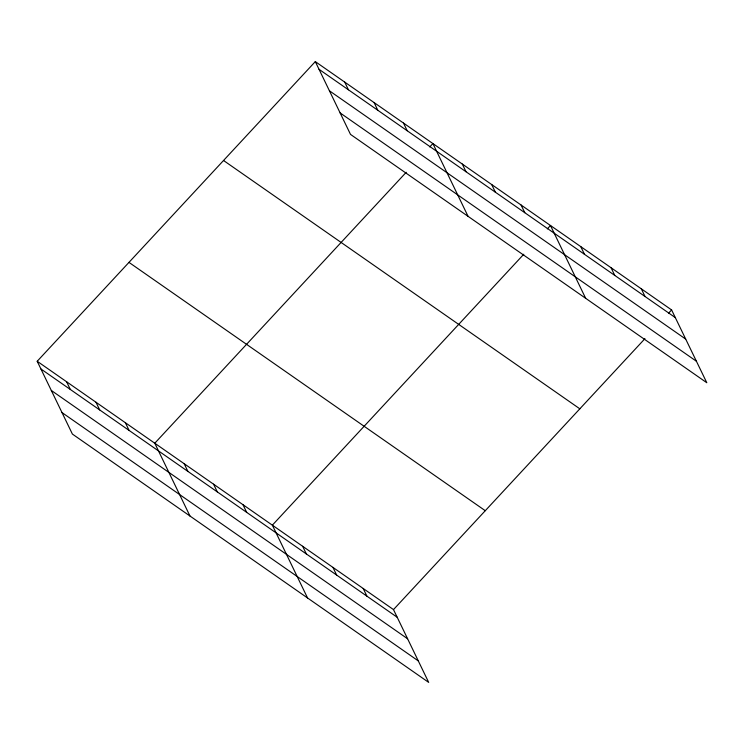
<?xml version="1.0" encoding="UTF-8"?>
<svg xmlns="http://www.w3.org/2000/svg" width="744" height="744" viewBox="0 0 744 744"><rect width="100%" height="100%" fill="white"/><g stroke="black" fill="none" stroke-linecap="round" stroke-linejoin="round"><path stroke-width="1.12" d="M37.2 361.268L393.492 609.596L428.693 682.397L72.391 434.068L37.2 361.268L315.307 61.603L671.609 309.932L706.8 382.732L350.508 134.404L315.307 61.603M406.215 172.292L154.78 443.219L189.971 516.02M429.753 146.931L432.887 143.555L468.078 216.355M523.795 254.234L272.36 525.162L307.551 597.962M547.324 228.882L550.467 225.497L585.658 298.298M393.492 609.596L644.936 338.669M668.465 313.308L671.609 309.932M319.027 69.304L675.329 317.623M329.415 90.787L685.717 339.106M340.12 112.921L696.412 361.249M223.535 160.49L579.827 408.819M128.972 262.381L485.274 510.7M40.92 368.968L397.222 617.288M51.308 390.451L407.6 638.771M62.012 412.585L418.305 660.914M641.319 288.821L645.039 296.521M611.038 267.71L614.758 275.41M580.748 246.608L584.468 254.299M521.07 205.009L524.79 212.71M491.672 184.521L495.392 192.222M462.284 164.033L466.004 171.734M403.49 123.067L407.21 130.758M374.102 102.579L377.822 110.27M344.704 82.091L348.425 89.782M363.212 588.485L366.932 596.186M332.931 567.374L336.651 575.075M302.641 546.273L306.361 553.964M242.963 504.674L246.683 512.374M213.565 484.186L217.285 491.886M184.168 463.698L187.897 471.398M125.383 422.732L129.103 430.423M95.985 402.244L99.705 409.935M66.597 381.756L70.317 389.456"/></g></svg>
